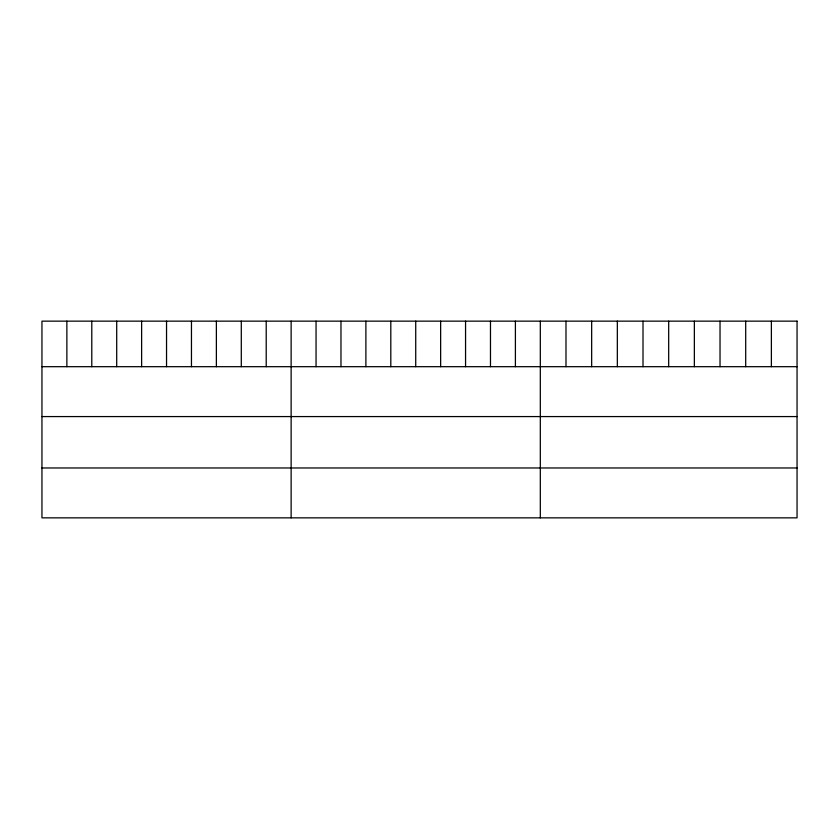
<?xml version="1.0" encoding="UTF-8"?>
<svg xmlns="http://www.w3.org/2000/svg" width="839" height="839" viewBox="0 0 839 839"><rect width="100%" height="100%" fill="white"/><g stroke="black" fill="none" stroke-linecap="round" stroke-linejoin="round"><path stroke-width="1.26" d="M41.95 366.685L797.05 366.685M41.95 416.574L797.05 416.574M41.95 467.973L797.05 467.973M771.377 321.148L771.377 366.685M745.703 321.148L745.703 366.685M720.03 321.148L720.03 366.685M694.356 321.148L694.356 366.685M668.683 321.148L668.683 366.685M643.01 321.148L643.01 366.685M617.336 321.148L617.336 366.685M591.663 321.148L591.663 366.685M565.989 321.148L565.989 366.685M540.316 321.148L540.316 517.852M515.398 321.148L515.398 366.685M490.479 321.148L490.479 366.685M465.561 321.148L465.561 366.685M440.643 321.148L440.643 366.685M415.724 321.148L415.724 366.685M390.806 321.148L390.806 366.685M365.888 321.148L365.888 366.685M340.97 321.148L340.97 366.685M316.051 321.148L316.051 366.685M291.133 321.148L291.133 517.852M266.215 321.148L266.215 366.685M241.296 321.148L241.296 366.685M216.378 321.148L216.378 366.685M191.46 321.148L191.46 366.685M166.542 321.148L166.542 366.685M141.623 321.148L141.623 366.685M116.705 321.148L116.705 366.685M91.787 321.148L91.787 366.685M66.868 321.148L66.868 366.685M797.05 321.148L41.95 321.148L41.95 517.852L797.05 517.852L797.05 321.148"/></g></svg>
